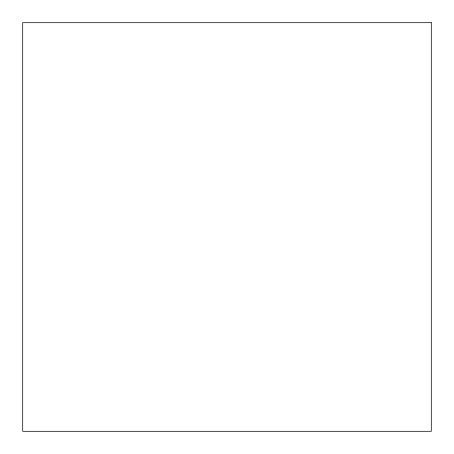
<?xml version="1.0" encoding="UTF-8"?>
<svg xmlns="http://www.w3.org/2000/svg" width="454" height="454" viewBox="0 0 454 454"><rect width="100%" height="100%" fill="white"/><g stroke="black" fill="none" stroke-linecap="round" stroke-linejoin="round"><path stroke-width="0.68" d="M431.3 22.7L22.7 22.7L22.7 431.3L431.3 431.3L431.3 22.7"/></g></svg>
